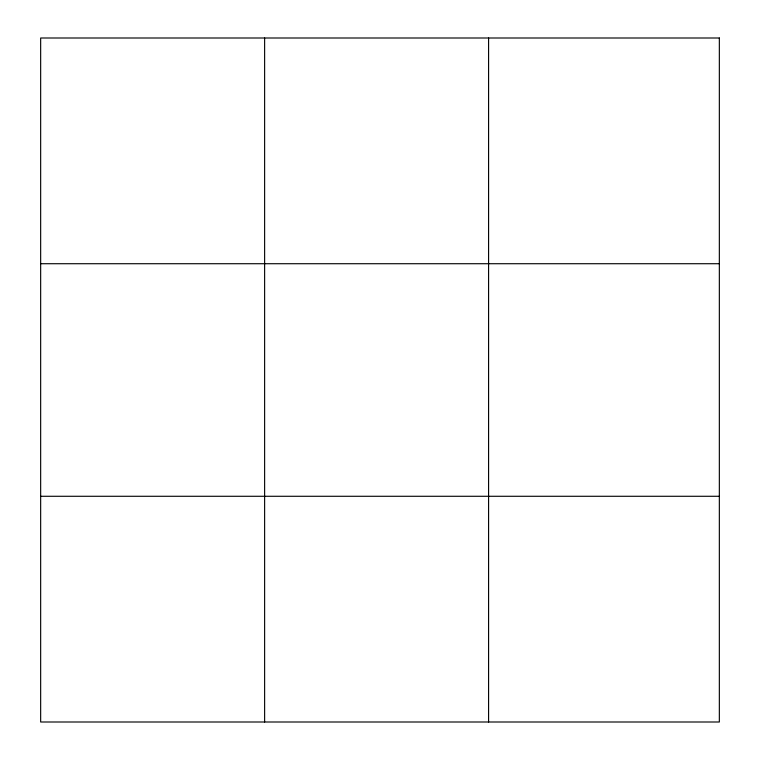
<?xml version="1.0" encoding="UTF-8"?>
<svg xmlns="http://www.w3.org/2000/svg" width="760" height="760" viewBox="0 0 760 760"><rect width="100%" height="100%" fill="white"/><g stroke="black" fill="none" stroke-linecap="round" stroke-linejoin="round"><path stroke-width="1.14" d="M264.623 722L264.623 38M488.585 722L488.585 38M40.66 263.72L719.34 263.72M40.66 496.28L719.34 496.28M719.34 38L719.34 722L40.66 722L40.66 38L719.34 38"/></g></svg>
